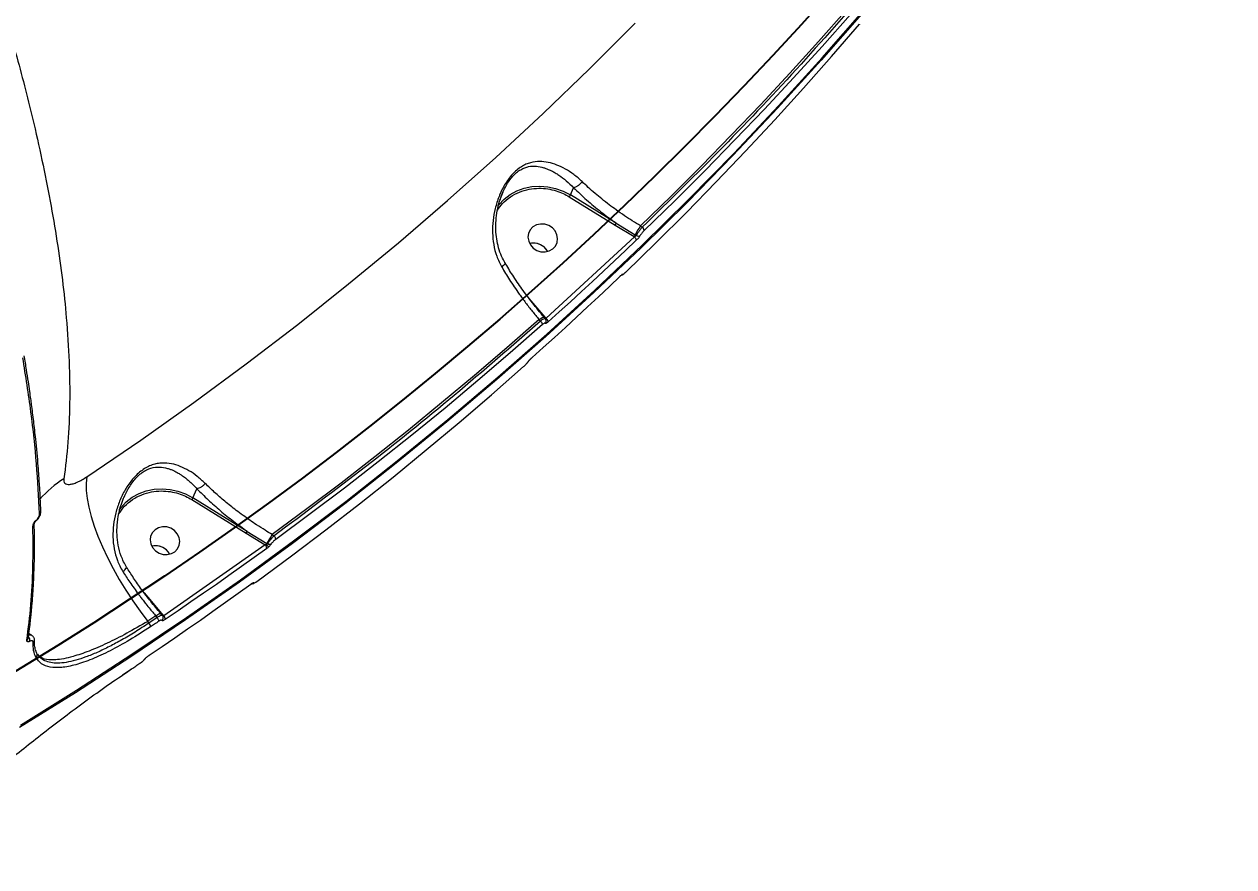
# Model space of a CAD drawing. Header units: millimetres. Extents: x -5609 to 5139, y -3980 to 3221.
# Drawn here: x 3141.1 to 3503.2, y -523.9 to -271.7 of the extents above; entities that cross this region are included whole.
import ezdxf

# ---------------------------------------------------------------- set-up
doc = ezdxf.new("R2010")
doc.units = ezdxf.units.MM
for name, color, linetype in [('DIKOM_ОБЪЕКТ', 7, 'Continuous'), ('DIKOM_РАЗМЕР_ЗОНА', 7, 'Continuous'), ('DIKOM_РАЗМЕР_ОБЪЕКТА', 7, 'Continuous')]:
    doc.layers.add(name, color=color, linetype=linetype)
doc.styles.add('style1', font='arial.ttf', dxfattribs={"width": 0.8})
doc.dimstyles.new('1-50', dxfattribs={"dimtxt": 300, "dimasz": 200, "dimexe": 100, "dimexo": 0, "dimgap": 100, "dimtad": 1, "dimtxsty": 'style1', "dimcen": 200, "dimclrd": 7, "dimclre": 7, "dimclrt": 7, "dimadec": 1, "dimazin": 2, "dimtfac": 1, "dimtmove": 0, "dimatfit": 2, "dimfxl": 0, "dimlwd": 25, "dimlwe": 18, "dimarcsym": 0})

# ---------------------------------------------------------------- blocks, each defined once
blk = doc.blocks.new('A$Cc336a1e3')
at = {"color": 7, "linetype": 'Continuous', "lineweight": 15}
for p, q in [((6211.27, 1001.17), (6211.24, 1001.12)), ((6104.02, 949.49), (6104.6, 951.04)), ((6124.41, 949.53), (6138.12, 941.07)), ((6124.74, 950.1), (6125.7, 952.24)), ((6138.45, 941.63), (6124.74, 950.1)), ((6138.45, 941.63), (6144.11, 938.15)), ((6138.12, 941.07), (6143.79, 937.61)), ((6144.45, 937.93), (6144.11, 938.15)), ((6145.68, 940.81), (6146.26, 940.45)), ((6143.91, 937.54), (6117.5, 913.15)), ((6143.79, 937.61), (6143.91, 937.54)), ((6117.17, 913.53), (6113.02, 918.4)), ((6115.8, 912.31), (6115.37, 912.8)), ((6117.29, 913), (6116.85, 913.51)), ((6117.5, 913.15), (6117.17, 913.53)), ((6011.71, 859.46), (6012.92, 862.16)), ((6011.38, 858.89), (6027.68, 848.83)), ((6028.01, 849.4), (6011.71, 859.46)), ((6027.68, 848.83), (6033.35, 845.38)), ((6028.01, 849.4), (6033.87, 845.78)), ((6035.45, 848.44), (6036.04, 848.08)), ((6033.35, 845.38), (6003, 824.16)), ((6033.68, 845.46), (6033.35, 845.38)), ((6034.07, 845.66), (6033.87, 845.78)), ((6002.43, 824.83), (5998.29, 829.69)), ((5998.56, 821.94), (5998.19, 822.47)), ((6001.05, 823.61), (5998.56, 821.94)), ((6001.05, 823.61), (6000.63, 824.1)), ((6002.63, 824.21), (6002.11, 824.81)), ((6003, 824.16), (6002.43, 824.83)), ((5962.37, 819.08), (5962.29, 819.14)), ((5963.63, 818.14), (5963.53, 818.22)), ((5965.21, 812.58), (5965.31, 812.44)), ((5965.41, 812.42), (5965.36, 812.48)), ((5990.65, 806.44), (5993.25, 808.2))]:
    blk.add_line(p, q, dxfattribs=at)
at = {"color": 8, "linetype": 'Continuous', "lineweight": 15}
for p, q in [((6113.02, 918.4), (6112.02, 919.56)), ((6113.26, 901.39), (6113.17, 901.34)), ((6030.9, 834.42), (6030.83, 834.38)), ((5998.29, 829.69), (5997.19, 830.96))]:
    blk.add_line(p, q, dxfattribs=at)
at = {"color": 7, "linetype": 'Continuous', "lineweight": 15, "flags": 128}
for points in [[(5960.14, 791.4), (5976.92, 801.86), (5993.49, 812.6), (6009.84, 823.63), (6025.96, 834.93), (6041.85, 846.52), (6057.5, 858.37), (6072.92, 870.5), (6088.09, 882.89), (6103.01, 895.54), (6117.68, 908.45), (6132.09, 921.61), (6146.24, 935.03), (6160.12, 948.69), (6173.73, 962.59), (6187.06, 976.73), (6200.12, 991.1), (6212.9, 1005.7)], [(5979.94, 865.72), (5996.09, 876.7), (6012.01, 887.96), (6027.69, 899.51), (6043.13, 911.33), (6058.33, 923.42), (6073.27, 935.78), (6087.97, 948.4), (6102.4, 961.29), (6116.57, 974.43), (6130.47, 987.83), (6144.1, 1001.47)], [(6215.83, 1015.18), (6207.49, 1005.53), (6199.02, 995.98), (6190.43, 986.53), (6181.72, 977.18), (6172.89, 967.93), (6163.94, 958.78), (6154.87, 949.74), (6145.68, 940.81)], [(6216.89, 1013.72), (6208.55, 1004.08), (6200.1, 994.54), (6191.52, 985.1), (6182.81, 975.76), (6173.99, 966.52), (6165.05, 957.38), (6156, 948.35), (6146.82, 939.43)], [(6141.21, 926.88), (6150.38, 935.8), (6159.44, 944.83), (6168.38, 953.97), (6177.2, 963.21), (6185.9, 972.55), (6194.48, 981.99), (6202.94, 991.53), (6211.27, 1001.17)], [(6113.62, 934.17), (6114.7, 933.48), (6115.92, 933.09), (6117.18, 933.03), (6118.39, 933.31), (6119.44, 933.9), (6120.25, 934.76), (6120.75, 935.82), (6120.91, 936.99), (6120.71, 938.17), (6120.17, 939.28), (6119.33, 940.22), (6118.25, 940.91), (6117.03, 941.3), (6115.77, 941.36), (6114.56, 941.08), (6113.51, 940.49), (6112.7, 939.63), (6112.2, 938.57), (6112.04, 937.4), (6112.24, 936.21), (6112.78, 935.11), (6113.62, 934.17)], [(6116.77, 934.51), (6117.61, 933.57), (6117.87, 933.14)], [(6144.47, 936.51), (6141.22, 933.41), (6137.95, 930.33), (6134.67, 927.26), (6131.37, 924.2), (6128.06, 921.15), (6124.73, 918.12), (6121.4, 915.1), (6118.05, 912.1)], [(6113.26, 901.39), (6116.61, 904.4), (6119.94, 907.42), (6123.27, 910.45), (6126.58, 913.49), (6129.87, 916.55), (6133.16, 919.62), (6136.43, 922.71), (6139.68, 925.81)], [(6139.68, 925.81), (6139.63, 925.76), (6139.62, 925.75)], [(6115.37, 912.8), (6105.75, 904.36), (6096.03, 896.03), (6086.19, 887.81), (6076.25, 879.71), (6066.21, 871.72), (6056.06, 863.84), (6045.8, 856.09), (6035.45, 848.44)], [(6116.34, 911.26), (6106.73, 902.83), (6097.02, 894.51), (6087.2, 886.3), (6077.27, 878.21), (6067.23, 870.23), (6057.1, 862.36), (6046.86, 854.61), (6036.52, 846.97)], [(6030.9, 834.42), (6041.24, 842.06), (6051.48, 849.81), (6061.62, 857.68), (6071.65, 865.66), (6081.58, 873.75), (6091.4, 881.96), (6101.12, 890.28), (6110.72, 898.71)], [(6110.72, 898.71), (6110.67, 898.66), (6110.66, 898.65)], [(6111.99, 900.05), (6112.1, 900.16), (6112.15, 900.23)], [(5979.94, 865.72), (5979.75, 863.79), (5979.79, 861.63), (5980.05, 859.24), (5980.54, 856.64), (5981.25, 853.87), (5982.17, 850.95), (5983.3, 847.91), (5984.63, 844.76), (5986.14, 841.55), (5987.82, 838.29), (5989.66, 835.03), (5991.63, 831.79), (5993.72, 828.59), (5995.92, 825.48), (5998.19, 822.47)], [(5966.2, 855.34), (5966.2, 855.39), (5966.2, 855.41)], [(6000.51, 843.59), (6001.58, 842.89), (6002.8, 842.5), (6004.06, 842.44), (6005.27, 842.72), (6006.32, 843.31), (6007.13, 844.17), (6007.64, 845.23), (6007.8, 846.4), (6007.6, 847.59), (6007.05, 848.69), (6006.21, 849.63), (6005.14, 850.32), (6003.92, 850.71), (6002.66, 850.77), (6001.45, 850.5), (6000.4, 849.9), (5999.59, 849.04), (5999.08, 847.98), (5998.92, 846.82), (5999.12, 845.63), (5999.67, 844.52), (6000.51, 843.59)], [(6033.82, 844.27), (6030.07, 841.57), (6026.3, 838.87), (6022.53, 836.2), (6018.74, 833.53), (6014.93, 830.89), (6011.12, 828.26), (6007.29, 825.64), (6003.45, 823.04)], [(6003.66, 843.92), (6004.5, 842.99), (6004.76, 842.56)], [(5998.66, 812.34), (6002.5, 814.94), (6006.33, 817.55), (6010.14, 820.18), (6013.95, 822.83), (6017.74, 825.49), (6021.51, 828.17), (6025.28, 830.86), (6029.03, 833.57)], [(6029.03, 833.57), (6028.98, 833.52), (6028.93, 833.5)], [(6000.63, 824.1), (6000.33, 823.89), (6000.02, 823.69), (5999.72, 823.49), (5999.41, 823.28), (5999.11, 823.08), (5998.8, 822.88), (5998.5, 822.67), (5998.19, 822.47)], [(6001.5, 822.48), (6001.19, 822.28), (6000.88, 822.07), (6000.57, 821.86), (6000.26, 821.65), (5999.94, 821.44), (5999.63, 821.23), (5999.32, 821.03), (5999.01, 820.82)], [(5997.28, 811.13), (5997.41, 811.24), (5997.49, 811.33)], [(5993.39, 808.27), (5993.7, 808.48), (5994.02, 808.68), (5994.33, 808.89), (5994.64, 809.1), (5994.95, 809.31), (5995.26, 809.52), (5995.57, 809.73), (5995.89, 809.93)], [(5995.89, 809.93), (5995.84, 809.88), (5995.78, 809.87)]]:
    blk.add_lwpolyline(points, dxfattribs=at)
at = {"color": 8, "linetype": 'Continuous', "lineweight": 15, "flags": 128}
for points in [[(6212.56, 1004.97), (6199.79, 990.36), (6186.73, 975.99), (6173.4, 961.85), (6159.79, 947.95), (6145.91, 934.29), (6131.76, 920.87), (6117.35, 907.71), (6102.68, 894.8), (6087.76, 882.15), (6072.59, 869.76), (6057.17, 857.63), (6041.52, 845.78), (6025.63, 834.19), (6009.51, 822.89), (5993.16, 811.86), (5976.59, 801.12), (5959.81, 790.66)], [(6103.02, 946.71), (6103.35, 947.14), (6104.89, 948.77), (6106.68, 950.16), (6108.69, 951.27), (6110.86, 952.07), (6113.16, 952.56), (6115.54, 952.72), (6117.93, 952.54), (6120.3, 952.04), (6122.59, 951.22), (6124.74, 950.1)], [(6115.37, 912.8), (6115.69, 913.03), (6115.99, 913.22), (6116.26, 913.37), (6116.48, 913.48), (6116.66, 913.54), (6116.79, 913.54), (6116.85, 913.51)], [(5989.63, 855.75), (5990.23, 856.55), (5991.77, 858.19), (5993.58, 859.58), (5995.59, 860.69), (5997.78, 861.5), (6000.09, 861.98), (6002.48, 862.13), (6004.89, 861.95), (6007.26, 861.43), (6009.55, 860.6), (6011.71, 859.46)], [(5964.84, 852.77), (5964.85, 852.73), (5964.86, 852.7), (5964.86, 852.67), (5964.86, 852.65), (5964.86, 852.63), (5964.85, 852.61), (5964.85, 852.61)], [(6029.57, 833.92), (6029.47, 833.84), (6029.4, 833.8)], [(6000.63, 824.1), (6000.95, 824.33), (6001.25, 824.52), (6001.51, 824.67), (6001.74, 824.78), (6001.92, 824.84), (6002.05, 824.84), (6002.11, 824.81)]]:
    blk.add_lwpolyline(points, dxfattribs=at)
at = {"color": 7, "linetype": 'Continuous', "lineweight": 15}
for centre, radius, start, end in [((6138.37, 941.19), 6.49, 326.5832, 332.0451), ((6172.75, 922.95), 32.42, 146.5774, 152.045), ((6145.03, 938.77), 1.02, 235.7615, 307.7044), ((6145.46, 939.34), 1.36, 3.5055, 54.419), ((6113.64, 930.86), 4.81, 49.3584, 103.4291), ((6113.65, 930.88), 4.79, 28.1852, 103.5942), ((6116.65, 912.04), 1.4, 2.3786, 52.3524), ((6006.7, 862.02), 5.63, 326.2595, 332.9667), ((6023.03, 851.94), 5.59, 326.2357, 332.9905), ((6062.52, 830.58), 32.43, 146.5778, 152.044), ((6000.53, 840.28), 4.81, 49.3605, 103.427), ((6000.54, 840.3), 4.79, 28.1864, 103.593), ((6029.36, 848.14), 5.09, 328.1714, 332.4197), ((6036.95, 848.16), 4.24, 219.5697, 233.2576), ((6001.87, 823.06), 1.59, 359.3596, 44.1866), ((5997.4, 820.83), 1.61, 359.5224, 43.7404), ((5964.16, 812.5), 0.952, 305.6855, 33.8602)]:
    blk.add_arc(centre, radius, start, end, dxfattribs=at)
at = {"color": 8, "linetype": 'Continuous', "lineweight": 15}
for centre, radius, start, end in [((5992.45, 835.19), 35.67, 122.8704, 138.0456), ((5965.42, 855.42), 0.778, 298.3053, 353.625), ((5963.47, 851.4), 0.768, 297.9886, 358.8884), ((5989.78, 839.41), 2.2, 295.5857, 340.9746), ((6001.93, 823.52), 0.933, 305.8116, 358.1177), ((5961.62, 817.55), 0.815, 299.655, 349.9572), ((5961.43, 816.78), 1.52, 348.9894, 45.9298), ((5963.44, 816.94), 0.861, 301.4986, 357.0134)]:
    blk.add_arc(centre, radius, start, end, dxfattribs=at)
at = {"color": 7, "linetype": 'Continuous', "lineweight": 15}
for points, knots in [([(5736.74, 1386.37), (5740.01, 1382.78), (5746.55, 1375.6), (5756.36, 1364.27), (5766.14, 1352.59), (5775.88, 1340.52), (5784.99, 1328.83), (5793.49, 1317.59), (5801.38, 1306.86), (5809.27, 1295.84), (5817.14, 1284.52), (5825, 1272.93), (5832.67, 1261.28), (5840.18, 1249.58), (5847.5, 1237.85), (5854.78, 1225.88), (5861.99, 1213.69), (5869.12, 1201.28), (5875.71, 1189.48), (5881.77, 1178.33), (5887.33, 1167.85), (5892.8, 1157.25), (5898.19, 1146.55), (5903.48, 1135.75), (5908.65, 1124.87), (5914.75, 1111.69), (5921.62, 1096.18), (5929.09, 1078.39), (5936.16, 1060.56), (5941.81, 1045.32), (5946.25, 1032.66), (5949.63, 1022.54), (5952.85, 1012.48), (5955.87, 1002.47), (5958.7, 992.55), (5961.33, 982.71), (5964.01, 971.98), (5966.62, 960.42), (5969.07, 948.15), (5971.1, 936.17), (5972.72, 924.52), (5973.99, 912.44), (5974.78, 900.08), (5974.93, 887.65), (5974.45, 875.89), (5973.55, 868.73), (5973.1, 865.15)], [0, 0, 0, 0, 0.025201, 0.050426, 0.075478, 0.100439, 0.125533, 0.145965, 0.166556, 0.187307, 0.208217, 0.229287, 0.250515, 0.270801, 0.291287, 0.311973, 0.332861, 0.35395, 0.375239, 0.39266, 0.410236, 0.427968, 0.445856, 0.463899, 0.482097, 0.500451, 0.530196, 0.560356, 0.590931, 0.62192, 0.639817, 0.657849, 0.676016, 0.69432, 0.712759, 0.731334, 0.750044, 0.774713, 0.799566, 0.824602, 0.849822, 0.875227, 0.906171, 0.937281, 0.968557, 1, 1, 1, 1]), ([(6216.26, 1014.68), (6208.83, 1006.15), (6193.96, 989.08), (6170.6, 964.32), (6154.37, 948.41), (6146.26, 940.45)], [0, 0, 0, 0, 0.333329, 0.666673, 1, 1, 1, 1]), ([(6128.25, 954.06), (6127.43, 954.79), (6125.79, 956.25), (6123.23, 957.88), (6120.67, 959.11), (6118.09, 959.88), (6115.5, 960.17), (6113.27, 959.91), (6111.44, 959.29), (6110.04, 958.56), (6108.66, 957.55), (6107.33, 956.27), (6106.11, 954.75), (6105.04, 953.11), (6104.12, 951.37), (6103.1, 949.03), (6102.16, 946.03), (6101.52, 942.4), (6101.35, 938.78), (6101.7, 935.19), (6102.56, 931.7), (6103.64, 929.56), (6104.18, 928.49)], [0, 0, 0, 0, 0.060874, 0.122262, 0.183726, 0.245805, 0.307728, 0.370775, 0.403958, 0.43489, 0.467531, 0.500176, 0.531667, 0.565144, 0.597097, 0.628918, 0.691934, 0.754149, 0.816305, 0.877595, 0.938997, 1, 1, 1, 1]), ([(6128.25, 954.06), (6128.09, 953.87), (6127.83, 953.53), (6127.41, 953.14), (6127.15, 952.93), (6127.03, 952.84), (6127, 952.81), (6126.99, 952.81), (6126.75, 952.63), (6126.27, 952.35), (6125.89, 952.27), (6125.7, 952.24)], [0, 0, 0, 0, 0.206187, 0.36454, 0.463855, 0.490146, 0.497363, 0.49951, 0.500649, 0.759675, 1, 1, 1, 1]), ([(6145.68, 940.81), (6144.88, 941.3), (6143.27, 942.28), (6140.84, 943.88), (6138.54, 945.49), (6136.27, 947.17), (6134.16, 948.82), (6132.05, 950.57), (6130.09, 952.3), (6128.85, 953.48), (6128.25, 954.06)], [0, 0, 0, 0, 0.125633, 0.250413, 0.385749, 0.499691, 0.630687, 0.750898, 0.87894, 1, 1, 1, 1]), ([(6105.31, 929.48), (6104.9, 930.23), (6104.06, 931.75), (6102.9, 935.11), (6102.2, 939.68), (6102.59, 944.39), (6103.32, 947.68), (6103.85, 949.05), (6104.02, 949.49)], [0, 0, 0, 0, 0.123484, 0.251523, 0.515389, 0.792635, 0.93432, 1, 1, 1, 1]), ([(6103.98, 949.51), (6103.99, 949.55), (6104.17, 950.08), (6104.4, 950.59), (6104.61, 951.06)], [0, 0, 0, 0, 0.085752, 1, 1, 1, 1]), ([(6124.74, 950.1), (6124.73, 950.07), (6124.7, 950.01), (6124.61, 949.86), (6124.51, 949.69), (6124.44, 949.58), (6124.41, 949.53)], [0, 0, 0, 0, 0.250043, 0.500015, 0.74997, 1, 1, 1, 1]), ([(6125.7, 952.24), (6125.7, 952.24), (6125.7, 952.24), (6125.7, 952.24), (6125.7, 952.24)], [0, 0, 0, 0, 0.473212, 1, 1, 1, 1]), ([(6125.7, 952.24), (6126.97, 951.02), (6129.53, 948.57), (6133.83, 945), (6136.91, 942.75), (6138.45, 941.63)], [0, 0, 0, 0, 0.332578, 0.66705, 1, 1, 1, 1]), ([(6138.12, 941.07), (6138.15, 941.12), (6138.2, 941.2), (6138.27, 941.31), (6138.32, 941.39), (6138.37, 941.47), (6138.42, 941.56), (6138.44, 941.61), (6138.45, 941.63)], [0, 0, 0, 0, 0.239423, 0.368306, 0.499935, 0.631609, 0.76067, 1, 1, 1, 1]), ([(6144.45, 937.93), (6144.44, 937.92), (6144.43, 937.89), (6144.37, 937.82), (6144.25, 937.73), (6144.08, 937.62), (6143.97, 937.57), (6143.91, 937.54)], [0, 0, 0, 0, 0.112133, 0.228367, 0.47658, 0.732703, 1, 1, 1, 1]), ([(6146.26, 940.45), (6146.08, 940.24), (6145.71, 939.81), (6145.18, 939.09), (6144.72, 938.42), (6144.54, 938.09), (6144.45, 937.93)], [0, 0, 0, 0, 0.248565, 0.497962, 0.754232, 1, 1, 1, 1]), ([(6145.65, 937.97), (6145.59, 937.87), (6145.48, 937.67), (6145.19, 937.28), (6144.83, 936.87), (6144.59, 936.63), (6144.47, 936.51)], [0, 0, 0, 0, 0.250068, 0.500117, 0.750021, 1, 1, 1, 1]), ([(6146.82, 939.43), (6146.7, 939.3), (6146.46, 939.06), (6146.11, 938.65), (6145.82, 938.26), (6145.71, 938.07), (6145.65, 937.97)], [0, 0, 0, 0, 0.250077, 0.499928, 0.74988, 1, 1, 1, 1]), ([(6144.47, 936.51), (6144.48, 936.57), (6144.49, 936.69), (6144.38, 936.97), (6144.17, 937.27), (6143.99, 937.45), (6143.91, 937.54)], [0, 0, 0, 0, 0.240478, 0.499942, 0.759423, 1, 1, 1, 1]), ([(6104.18, 928.49), (6104.94, 927.23), (6106.57, 924.52), (6109.01, 920.95), (6111.32, 917.81), (6113.31, 915.25), (6114.68, 913.62), (6115.37, 912.8)], [0, 0, 0, 0, 0.233013, 0.500588, 0.666505, 0.83305, 1, 1, 1, 1]), ([(6116.85, 913.51), (6115.67, 914.92), (6113.38, 917.65), (6110.24, 921.89), (6107.47, 925.94), (6105.86, 928.59), (6105.08, 929.87)], [0, 0, 0, 0, 0.273694, 0.530515, 0.77382, 1, 1, 1, 1]), ([(6139.6, 925.99), (6139.6, 925.99), (6139.77, 925.96), (6140.08, 926.05), (6140.58, 926.31), (6140.95, 926.64), (6141.15, 926.82)], [0, 0, 0, 0, 0.000656, 0.277023, 0.612811, 1, 1, 1, 1]), ([(6139.62, 925.77), (6139.65, 925.81), (6139.67, 925.84), (6139.63, 925.87), (6139.63, 925.87)], [0, 0, 0, 0, 0.991921, 1, 1, 1, 1]), ([(6139.68, 925.81), (6139.8, 925.92), (6140.03, 926.13), (6140.29, 926.34), (6140.45, 926.43), (6140.45, 926.37), (6140.45, 926.34)], [0, 0, 0, 0, 0.249925, 0.499873, 0.749785, 1, 1, 1, 1]), ([(6140.45, 926.34), (6140.45, 926.31), (6140.44, 926.25), (6140.6, 926.35), (6140.86, 926.55), (6141.09, 926.77), (6141.21, 926.88)], [0, 0, 0, 0, 0.250266, 0.500262, 0.750175, 1, 1, 1, 1]), ([(6117.48, 912.28), (6117.48, 912.35), (6117.49, 912.51), (6117.43, 912.73), (6117.34, 912.93), (6117.25, 913.04), (6117.21, 913.09)], [0, 0, 0, 0, 0.251171, 0.504057, 0.754683, 1, 1, 1, 1]), ([(6117.5, 913.15), (6117.47, 913.1), (6117.4, 913.02), (6117.35, 912.98), (6117.33, 912.96)], [0, 0, 0, 0, 0.534821, 1, 1, 1, 1]), ([(6115.8, 912.31), (6107.24, 904.85), (6090.11, 889.94), (6063.51, 868.51), (6045.2, 854.89), (6036.04, 848.08)], [0, 0, 0, 0, 0.333329, 0.666673, 1, 1, 1, 1]), ([(6116.34, 911.26), (6116.35, 911.31), (6116.36, 911.43), (6116.25, 911.72), (6116.06, 912.03), (6115.88, 912.21), (6115.8, 912.31)], [0, 0, 0, 0, 0.240672, 0.500043, 0.759342, 1, 1, 1, 1]), ([(6117.19, 911.67), (6117.19, 911.71), (6117.17, 911.79), (6116.98, 911.73), (6116.7, 911.56), (6116.46, 911.36), (6116.34, 911.26)], [0, 0, 0, 0, 0.250273, 0.500285, 0.750187, 1, 1, 1, 1]), ([(6118.05, 912.1), (6117.93, 911.99), (6117.69, 911.79), (6117.41, 911.62), (6117.22, 911.56), (6117.2, 911.64), (6117.19, 911.67)], [0, 0, 0, 0, 0.249818, 0.499674, 0.749704, 1, 1, 1, 1]), ([(5966.2, 855.34), (5966.15, 856.66), (5966.06, 859.03), (5965.88, 862.23), (5965.72, 864.75), (5965.57, 866.86), (5965.27, 870.86), (5964.79, 876), (5964.09, 882.22), (5963.58, 886.24), (5963.18, 889.23), (5962.86, 891.49), (5962.44, 894.39), (5961.89, 897.94), (5961.46, 900.55), (5961.22, 901.96)], [0, 0, 0, 0, 0.091769, 0.164621, 0.218607, 0.26189, 0.306063, 0.484384, 0.598068, 0.70294, 0.737208, 0.783877, 0.843211, 0.915238, 1, 1, 1, 1]), ([(5965.79, 854.74), (5965.55, 859.64), (5965.06, 869.39), (5963.39, 884.97), (5961.67, 895.91), (5960.81, 901.36)], [0, 0, 0, 0, 0.336005, 0.669338, 1, 1, 1, 1]), ([(6110.72, 898.71), (6110.85, 898.82), (6111.1, 899.05), (6111.34, 899.3), (6111.46, 899.43)], [0, 0, 0, 0, 0.500153, 1, 1, 1, 1]), ([(6111.51, 899.48), (6111.52, 899.48), (6111.66, 899.63), (6111.91, 899.91), (6112.06, 900.12), (6112.14, 900.23)], [0, 0, 0, 0, 0.00395, 0.500255, 1, 1, 1, 1]), ([(6111.99, 900.05), (6112.06, 900.13), (6112.19, 900.31), (6112.51, 900.67), (6112.88, 901.05), (6113.13, 901.28), (6113.26, 901.39)], [0, 0, 0, 0, 0.250155, 0.500126, 0.750062, 1, 1, 1, 1]), ([(6112.14, 900.23), (6112.19, 900.29), (6112.3, 900.43), (6112.56, 900.72), (6112.87, 901.04), (6113.09, 901.23), (6113.19, 901.33)], [0, 0, 0, 0, 0.246872, 0.495951, 0.746966, 1, 1, 1, 1]), ([(6015.42, 863.74), (6014.63, 864.47), (6013.05, 865.95), (6010.54, 867.62), (6007.97, 868.89), (6005.32, 869.7), (6003, 869.91), (6001.06, 869.7), (5999.53, 869.31), (5998.01, 868.65), (5996.48, 867.7), (5995.02, 866.48), (5993.69, 865.07), (5992.49, 863.51), (5991.45, 861.88), (5990.54, 860.17), (5989.53, 857.89), (5988.56, 854.96), (5987.88, 851.37), (5987.69, 847.74), (5988.06, 844.14), (5988.98, 840.62), (5990.14, 838.49), (5990.73, 837.43)], [0, 0, 0, 0, 0.061202, 0.122472, 0.184585, 0.246637, 0.309658, 0.34298, 0.37394, 0.406886, 0.438677, 0.470376, 0.503586, 0.534388, 0.567526, 0.599216, 0.630551, 0.692952, 0.754981, 0.816462, 0.877869, 0.938706, 1, 1, 1, 1]), ([(5973.1, 865.15), (5973.08, 864.87), (5973.05, 864.32), (5973.37, 863.77), (5973.94, 863.46), (5974.78, 863.41), (5975.84, 863.62), (5977.08, 864.09), (5978.47, 864.78), (5979.45, 865.41), (5979.94, 865.72)], [0, 0, 0, 0, 0.121351, 0.243051, 0.36568, 0.489587, 0.615635, 0.742458, 0.871103, 1, 1, 1, 1]), ([(6015.42, 863.74), (6015.23, 863.53), (6014.86, 863.11), (6014.17, 862.59), (6013.48, 862.23), (6013.1, 862.18), (6012.92, 862.16)], [0, 0, 0, 0, 0.242497, 0.499974, 0.757527, 1, 1, 1, 1]), ([(6012.92, 862.16), (6014.02, 861.05), (6016.21, 858.84), (6019.92, 855.57), (6023.84, 852.4), (6026.62, 850.4), (6028.01, 849.4)], [0, 0, 0, 0, 0.250612, 0.500825, 0.75146, 1, 1, 1, 1]), ([(6035.45, 848.44), (6034.75, 848.86), (6033.19, 849.8), (6030.96, 851.23), (6028.75, 852.73), (6026.71, 854.17), (6024.18, 856.05), (6021.3, 858.35), (6018.18, 861.05), (6016.33, 862.84), (6015.42, 863.74)], [0, 0, 0, 0, 0.093228, 0.209539, 0.302911, 0.400495, 0.498925, 0.670938, 0.836392, 1, 1, 1, 1]), ([(5991.86, 838.69), (5991.27, 839.77), (5990.14, 841.86), (5989.29, 845.18), (5988.94, 848.31), (5989, 851.48), (5989.45, 854.55), (5990.21, 857.42), (5990.91, 859.12), (5991.22, 859.88)], [0, 0, 0, 0, 0.165572, 0.319643, 0.463888, 0.596011, 0.753397, 0.88859, 1, 1, 1, 1]), ([(5964.84, 852.77), (5964.93, 852.85), (5965.11, 853), (5965.39, 853.36), (5965.63, 853.8), (5965.78, 854.3), (5965.79, 854.59), (5965.79, 854.74)], [0, 0, 0, 0, 0.125618, 0.25115, 0.501322, 0.751015, 1, 1, 1, 1]), ([(5964.85, 852.61), (5964.97, 852.72), (5965.22, 852.92), (5965.61, 853.4), (5965.95, 854.02), (5966.16, 854.7), (5966.18, 855.11), (5966.19, 855.3)], [0, 0, 0, 0, 0.140564, 0.2762, 0.534475, 0.787326, 1, 1, 1, 1]), ([(5962.42, 817.4), (5962.56, 818.35), (5962.8, 820.04), (5963.07, 822.34), (5963.27, 824.16), (5963.42, 825.68), (5963.68, 828.56), (5963.95, 832.3), (5964.16, 836.82), (5964.24, 839.76), (5964.28, 841.95), (5964.3, 843.61), (5964.31, 845.74), (5964.29, 848.36), (5964.25, 850.28), (5964.23, 851.32)], [0, 0, 0, 0, 0.09175, 0.164598, 0.218578, 0.261869, 0.306046, 0.484391, 0.598089, 0.702977, 0.737245, 0.783911, 0.843243, 0.915264, 1, 1, 1, 1]), ([(5963.83, 850.72), (5963.83, 850.87), (5963.85, 851.17), (5964.01, 851.69), (5964.26, 852.16), (5964.56, 852.54), (5964.74, 852.69), (5964.84, 852.77)], [0, 0, 0, 0, 0.249043, 0.49871, 0.748889, 0.874393, 1, 1, 1, 1]), ([(5964.23, 851.39), (5964.24, 851.49), (5964.25, 851.68), (5964.38, 852.03), (5964.55, 852.31), (5964.71, 852.49), (5964.79, 852.57), (5964.83, 852.6), (5964.85, 852.61)], [0, 0, 0, 0, 0.328249, 0.614644, 0.842586, 0.930071, 0.966837, 1, 1, 1, 1]), ([(5962.02, 816.84), (5962.46, 820.33), (5963.34, 827.3), (5963.94, 838.62), (5963.87, 846.69), (5963.83, 850.72)], [0, 0, 0, 0, 0.33471, 0.668042, 1, 1, 1, 1]), ([(6036.04, 848.08), (6035.85, 847.88), (6035.45, 847.48), (6034.86, 846.81), (6034.36, 846.15), (6034.16, 845.83), (6034.07, 845.66)], [0, 0, 0, 0, 0.246379, 0.49475, 0.74615, 1, 1, 1, 1]), ([(6036.52, 846.97), (6036.53, 847.03), (6036.55, 847.15), (6036.45, 847.45), (6036.28, 847.78), (6036.12, 847.98), (6036.04, 848.08)], [0, 0, 0, 0, 0.240598, 0.499894, 0.759362, 1, 1, 1, 1]), ([(6033.82, 844.27), (6033.83, 844.33), (6033.85, 844.45), (6033.75, 844.75), (6033.58, 845.08), (6033.42, 845.28), (6033.35, 845.38)], [0, 0, 0, 0, 0.240475, 0.500006, 0.759452, 1, 1, 1, 1]), ([(6034.07, 845.66), (6034.05, 845.64), (6034.02, 845.61), (6033.93, 845.55), (6033.82, 845.5), (6033.73, 845.47), (6033.68, 845.46)], [0, 0, 0, 0, 0.222517, 0.465317, 0.712267, 1, 1, 1, 1]), ([(6034.42, 844.76), (6034.32, 844.67), (6034.12, 844.5), (6033.92, 844.35), (6033.82, 844.27)], [0, 0, 0, 0, 0.497614, 1, 1, 1, 1]), ([(6035.17, 845.62), (6035.09, 845.58), (6034.94, 845.5), (6034.64, 845.47), (6034.34, 845.52), (6034.15, 845.62), (6034.07, 845.66)], [0, 0, 0, 0, 0.243976, 0.499979, 0.755881, 1, 1, 1, 1]), ([(6035.17, 845.62), (6035.14, 845.56), (6035.06, 845.44), (6034.88, 845.23), (6034.67, 844.99), (6034.5, 844.84), (6034.42, 844.76)], [0, 0, 0, 0, 0.249724, 0.500254, 0.75055, 1, 1, 1, 1]), ([(6036.52, 846.97), (6036.38, 846.87), (6036.1, 846.66), (6035.7, 846.28), (6035.36, 845.91), (6035.23, 845.72), (6035.17, 845.62)], [0, 0, 0, 0, 0.250248, 0.500068, 0.75001, 1, 1, 1, 1]), ([(5990.73, 837.43), (5991.42, 836.36), (5992.9, 834.06), (5994.73, 831.5), (5996.09, 829.7), (5996.83, 828.72), (5997.78, 827.52), (5998.83, 826.22), (5999.77, 825.1), (6000.33, 824.45), (6000.55, 824.19), (6000.61, 824.12), (6000.62, 824.1), (6000.63, 824.1), (6000.63, 824.1), (6000.63, 824.1)], [0, 0, 0, 0, 0.231462, 0.498618, 0.562964, 0.63634, 0.718736, 0.838442, 0.93642, 0.983785, 0.995789, 0.998867, 0.999679, 0.999968, 1, 1, 1, 1]), ([(6002.11, 824.81), (6001.09, 826.02), (5999.13, 828.35), (5996.42, 831.93), (5994, 835.36), (5992.55, 837.6), (5991.86, 838.69)], [0, 0, 0, 0, 0.275232, 0.532339, 0.773148, 1, 1, 1, 1]), ([(6028.96, 833.51), (6029.04, 833.57), (6029.21, 833.68), (6029.34, 833.76), (6029.41, 833.8)], [0, 0, 0, 0, 0.501193, 1, 1, 1, 1]), ([(6029.03, 833.57), (6029.13, 833.64), (6029.32, 833.78), (6029.49, 833.87), (6029.57, 833.92)], [0, 0, 0, 0, 0.502325, 1, 1, 1, 1]), ([(6029.24, 833.72), (6029.39, 833.72), (6029.71, 833.73), (6030.22, 833.96), (6030.62, 834.22), (6030.84, 834.36)], [0, 0, 0, 0, 0.273753, 0.612888, 1, 1, 1, 1]), ([(6029.57, 833.92), (6029.63, 833.96), (6029.76, 834.03), (6029.89, 834.07), (6029.97, 834.07), (6029.97, 834.02), (6029.97, 834)], [0, 0, 0, 0, 0.249486, 0.499783, 0.750316, 1, 1, 1, 1]), ([(6029.97, 834), (6029.97, 833.96), (6029.98, 833.9), (6030.19, 833.97), (6030.5, 834.14), (6030.77, 834.33), (6030.9, 834.42)], [0, 0, 0, 0, 0.250118, 0.500107, 0.749978, 1, 1, 1, 1]), ([(6001.5, 822.48), (6001.51, 822.54), (6001.53, 822.67), (6001.44, 822.96), (6001.28, 823.3), (6001.13, 823.51), (6001.05, 823.61)], [0, 0, 0, 0, 0.240635, 0.499971, 0.759357, 1, 1, 1, 1]), ([(6002.48, 822.76), (6002.47, 822.8), (6002.44, 822.89), (6002.22, 822.87), (6001.91, 822.74), (6001.64, 822.57), (6001.5, 822.48)], [0, 0, 0, 0, 0.250294, 0.50032, 0.750197, 1, 1, 1, 1]), ([(6003.45, 823.04), (6003.32, 822.95), (6003.05, 822.78), (6002.73, 822.65), (6002.52, 822.63), (6002.49, 822.72), (6002.48, 822.76)], [0, 0, 0, 0, 0.249855, 0.499749, 0.749741, 1, 1, 1, 1]), ([(6002.87, 823.49), (6002.86, 823.56), (6002.86, 823.71), (6002.78, 823.99), (6002.66, 824.16), (6002.58, 824.26)], [0, 0, 0, 0, 0.25537, 0.509538, 1, 1, 1, 1]), ([(6003, 824.16), (6002.96, 824.14), (6002.9, 824.11), (6002.81, 824.08), (6002.74, 824.07), (6002.69, 824.07), (6002.65, 824.08), (6002.64, 824.11), (6002.63, 824.12)], [0, 0, 0, 0, 0.208476, 0.344126, 0.499813, 0.655494, 0.790989, 1, 1, 1, 1]), ([(5963.65, 818.17), (5963.41, 818.31), (5963.03, 818.53), (5962.73, 818.78), (5962.62, 818.87)], [0, 0, 0, 0, 0.651999, 1, 1, 1, 1]), ([(5999.01, 820.82), (5996.93, 819.48), (5992.78, 816.8), (5986.89, 813.57), (5981.43, 811.05), (5976.54, 809.35), (5972.32, 808.52), (5968.89, 808.62), (5966.23, 809.6), (5965.22, 811.02), (5964.71, 811.73)], [0, 0, 0, 0, 0.124867, 0.249532, 0.374625, 0.499171, 0.624461, 0.74898, 0.874561, 1, 1, 1, 1]), ([(5962.92, 816.49), (5962.84, 816.45), (5962.68, 816.38), (5962.41, 816.32), (5962.17, 816.37), (5962.01, 816.54), (5962.02, 816.74), (5962.02, 816.84)], [0, 0, 0, 0, 0.12498, 0.250595, 0.500205, 0.750037, 1, 1, 1, 1]), ([(5963.89, 816.21), (5963.88, 816.29), (5963.86, 816.47), (5963.69, 816.63), (5963.44, 816.66), (5963.17, 816.6), (5963, 816.52), (5962.92, 816.49)], [0, 0, 0, 0, 0.249429, 0.499448, 0.749373, 0.875018, 1, 1, 1, 1]), ([(5964.3, 816.9), (5964.29, 817.02), (5964.29, 817.27), (5964.16, 817.62), (5963.95, 817.94), (5963.74, 818.09), (5963.63, 818.17)], [0, 0, 0, 0, 0.237999, 0.48494, 0.740271, 1, 1, 1, 1]), ([(5964.71, 811.73), (5964.45, 812.36), (5963.91, 813.62), (5963.9, 815.34), (5963.89, 816.21)], [0, 0, 0, 0, 0.499971, 1, 1, 1, 1]), ([(5965.05, 812.84), (5964.86, 813.28), (5964.5, 814.09), (5964.29, 815.48), (5964.29, 816.45), (5964.3, 816.9)], [0, 0, 0, 0, 0.388583, 0.72131, 1, 1, 1, 1]), ([(5965.47, 812.23), (5965.41, 812.3), (5965.29, 812.45), (5965.16, 812.59), (5965.1, 812.67)], [0, 0, 0, 0, 0.498563, 1, 1, 1, 1]), ([(5996.41, 810.31), (5996.54, 810.41), (5996.83, 810.65), (5997.23, 811.02), (5997.4, 811.23), (5997.49, 811.33)], [0, 0, 0, 0, 0.280452, 0.638058, 1, 1, 1, 1]), ([(5997.28, 811.13), (5997.34, 811.22), (5997.48, 811.38), (5997.83, 811.7), (5998.24, 812.04), (5998.52, 812.24), (5998.66, 812.34)], [0, 0, 0, 0, 0.250169, 0.500253, 0.750093, 1, 1, 1, 1]), ([(5997.49, 811.33), (5997.54, 811.39), (5997.64, 811.51), (5997.91, 811.76), (5998.25, 812.03), (5998.48, 812.19), (5998.59, 812.27)], [0, 0, 0, 0, 0.244127, 0.492163, 0.744133, 1, 1, 1, 1]), ([(5947.41, 773.06), (5948.74, 774.2), (5951.39, 776.47), (5956.3, 780.55), (5961.75, 784.97), (5967.71, 789.67), (5973.99, 794.48), (5980.47, 799.28), (5987.02, 803.96), (5991.27, 806.83), (5993.39, 808.27)], [0, 0, 0, 0, 0.125029, 0.249837, 0.375002, 0.499595, 0.624844, 0.749304, 0.874745, 1, 1, 1, 1]), ([(5995.82, 809.87), (5995.98, 809.99), (5996.18, 810.12), (5996.37, 810.28), (5996.41, 810.31)], [0, 0, 0, 0, 0.82744, 1, 1, 1, 1]), ([(5995.89, 809.93), (5996.03, 810.03), (5996.31, 810.23), (5996.72, 810.56), (5997.07, 810.89), (5997.21, 811.05), (5997.28, 811.13)], [0, 0, 0, 0, 0.249862, 0.499765, 0.749806, 1, 1, 1, 1])]:
    blk.add_open_spline(points, degree=3, knots=knots, dxfattribs=at)
at = {"color": 8, "linetype": 'Continuous', "lineweight": 15}
for points, knots in [([(6104.61, 951.06), (6104.64, 951.13), (6104.89, 951.73), (6105.47, 952.83), (6106.39, 954.33), (6107.46, 955.68), (6108.63, 956.83), (6109.85, 957.68), (6111.06, 958.26), (6112.65, 958.7), (6114.56, 958.75), (6116.17, 958.41), (6117.2, 958.07), (6117.64, 957.91), (6118.13, 957.72), (6118.59, 957.52), (6119.1, 957.27), (6119.6, 957.01), (6120.17, 956.69), (6120.71, 956.36), (6121.84, 955.63), (6123.51, 954.4), (6124.97, 952.95), (6125.7, 952.24)], [0, 0, 0, 0, 0.00649, 0.058648, 0.110566, 0.161678, 0.212427, 0.263427, 0.314479, 0.366313, 0.471025, 0.576085, 0.595292, 0.617248, 0.638506, 0.664211, 0.682698, 0.71167, 0.735853, 0.763433, 0.788865, 0.894995, 1, 1, 1, 1]), ([(6102.88, 945.48), (6103.35, 946.17), (6104.4, 947.71), (6106.68, 949.56), (6109.4, 951.02), (6112.31, 951.86), (6115.2, 952.15), (6117.92, 951.95), (6120.37, 951.39), (6122.54, 950.58), (6123.81, 949.87), (6124.41, 949.53)], [0, 0, 0, 0, 0.108288, 0.241863, 0.372575, 0.497898, 0.61593, 0.72545, 0.825925, 0.917323, 1, 1, 1, 1]), ([(6105.14, 929.76), (6105.13, 929.68), (6105.11, 929.6), (6105.11, 929.45), (6105.11, 929.45), (6105.11, 929.45), (6105.1, 929.43), (6105.06, 929.36), (6104.95, 929.2), (6104.68, 928.9), (6104.36, 928.64), (6104.18, 928.49)], [0, 0, 0, 0, 0.339339, 0.339432, 0.340185, 0.342491, 0.351008, 0.384179, 0.514602, 0.725425, 1, 1, 1, 1]), ([(6141.21, 926.88), (6141.18, 926.83), (6141.15, 926.79), (6141.07, 926.8), (6141.06, 926.8)], [0, 0, 0, 0, 0.881848, 1, 1, 1, 1]), ([(6117.19, 913.07), (6117.18, 913.09), (6117.15, 913.15), (6116.89, 913.06), (6116.43, 912.8), (6116.01, 912.48), (6115.8, 912.31)], [0, 0, 0, 0, 0.073029, 0.38295, 0.674391, 1, 1, 1, 1]), ([(6117.17, 913.53), (6117.13, 913.5), (6117.05, 913.43), (6116.99, 913.41), (6116.96, 913.39)], [0, 0, 0, 0, 0.492252, 1, 1, 1, 1]), ([(6117.19, 911.67), (6117.27, 911.76), (6117.43, 911.94), (6117.46, 912.17), (6117.48, 912.28)], [0, 0, 0, 0, 0.503223, 1, 1, 1, 1]), ([(6111.46, 899.43), (6111.58, 899.55), (6111.8, 899.79), (6111.93, 899.96), (6111.99, 900.05)], [0, 0, 0, 0, 0.499853, 1, 1, 1, 1]), ([(5991.11, 859.6), (5991.19, 859.78), (5991.48, 860.5), (5992.11, 861.71), (5993.01, 863.21), (5994.05, 864.63), (5995.22, 865.92), (5996.51, 867.02), (5997.85, 867.84), (5999.65, 868.55), (6001.78, 868.77), (6003.67, 868.42), (6005.04, 867.96), (6005.92, 867.59), (6006.85, 867.12), (6007.76, 866.59), (6008.75, 865.93), (6009.74, 865.19), (6010.83, 864.26), (6011.9, 863.26), (6012.59, 862.52), (6012.92, 862.16)], [0, 0, 0, 0, 0.017872, 0.070129, 0.122009, 0.173116, 0.223896, 0.273891, 0.323853, 0.373987, 0.476666, 0.580784, 0.62174, 0.662745, 0.702495, 0.751775, 0.790831, 0.843251, 0.89544, 0.949755, 1, 1, 1, 1]), ([(5989.49, 854.53), (5990.05, 855.35), (5991.18, 857.02), (5993.57, 858.99), (5996.32, 860.45), (5999.25, 861.29), (6002.15, 861.56), (6004.88, 861.36), (6007.35, 860.78), (6009.51, 859.96), (6010.78, 859.24), (6011.38, 858.89)], [0, 0, 0, 0, 0.125157, 0.256443, 0.384871, 0.507952, 0.623788, 0.731197, 0.829639, 0.919122, 1, 1, 1, 1]), ([(6029.97, 834), (6029.89, 833.94), (6029.72, 833.83), (6029.51, 833.8), (6029.41, 833.79)], [0, 0, 0, 0, 0.487774, 1, 1, 1, 1]), ([(5998.19, 822.47), (5996.08, 821.23), (5991.88, 818.78), (5985.96, 815.81), (5980.54, 813.47), (5976.27, 812.02), (5973.01, 811.23), (5970.57, 810.89), (5968.21, 810.92), (5966.27, 811.38), (5965.6, 812.27), (5965.31, 812.66)], [0, 0, 0, 0, 0.13038, 0.259013, 0.388614, 0.518147, 0.603563, 0.689835, 0.776963, 0.903433, 1, 1, 1, 1]), ([(6002.57, 824.26), (6002.57, 824.26), (6002.55, 824.3), (6002.42, 824.3), (6002.21, 824.26), (6001.92, 824.13), (6001.54, 823.93), (6001.24, 823.73), (6001.05, 823.61)], [0, 0, 0, 0, 0.027843, 0.193842, 0.382511, 0.577349, 0.745387, 1, 1, 1, 1]), ([(6002.43, 824.83), (6002.39, 824.8), (6002.31, 824.73), (6002.24, 824.71), (6002.21, 824.69)], [0, 0, 0, 0, 0.492697, 1, 1, 1, 1]), ([(5998.56, 821.94), (5997.17, 821.03), (5994.41, 819.23), (5990.47, 816.9), (5986.67, 814.86), (5983.06, 813.14), (5979.69, 811.76), (5976.58, 810.76), (5973.76, 810.13), (5971.27, 809.89), (5969.11, 810.05), (5967.34, 810.63), (5966.08, 811.42), (5965.58, 812.16), (5965.41, 812.42)], [0, 0, 0, 0, 0.089021, 0.175486, 0.259402, 0.348442, 0.434912, 0.518831, 0.606941, 0.69343, 0.778325, 0.865403, 0.95207, 1, 1, 1, 1]), ([(5963.53, 818.22), (5963.34, 818.28), (5963.05, 818.37), (5962.67, 818.29), (5962.54, 818.27)], [0, 0, 0, 0, 0.654409, 1, 1, 1, 1]), ([(5998.66, 812.34), (5998.64, 812.3), (5998.6, 812.25), (5998.53, 812.27), (5998.52, 812.28)], [0, 0, 0, 0, 0.819571, 1, 1, 1, 1]), ([(5993.39, 808.27), (5993.37, 808.23), (5993.33, 808.18), (5993.26, 808.21), (5993.24, 808.21)], [0, 0, 0, 0, 0.808962, 1, 1, 1, 1])]:
    blk.add_open_spline(points, degree=3, knots=knots, dxfattribs=at)
blk = doc.blocks.new('*D3')
at = {"layer": 'Defpoints', "color": 0, "transparency": 16777216}
for p in [(3639.92, 380.08), (-2820.17, -123), (3639.92, -3311)]:
    blk.add_point(p, dxfattribs=at)
at = {"layer": 'DIKOM_РАЗМЕР_ОБЪЕКТА', "color": 7, "lineweight": 18, "transparency": 16777216}
for p, q in [((3639.92, 380.08), (3639.92, -3411)), ((-2820.17, -123), (-2820.17, -3411))]:
    blk.add_line(p, q, dxfattribs=at)
at = {"layer": 'DIKOM_РАЗМЕР_ОБЪЕКТА', "color": 7, "lineweight": 25, "transparency": 16777216}
blk.add_line((-2620.17, -3311), (3439.92, -3311), dxfattribs=at)
at = {"layer": 'DIKOM_РАЗМЕР_ОБЪЕКТА', "color": 7, "transparency": 16777216}
for points in [[(-2620.17, -3277.67), (-2620.17, -3344.33), (-2820.17, -3311)], [(3439.92, -3277.67), (3439.92, -3344.33), (3639.92, -3311)]]:
    blk.add_solid(points, dxfattribs=at)
at = {"layer": 'DIKOM_РАЗМЕР_ОБЪЕКТА', "color": 7, "transparency": 16777216, "insert": (300, -3057.83), "char_height": 300, "attachment_point": 5, "style": 'style1'}
blk.add_mtext('6450', dxfattribs=at)
blk = doc.blocks.new('*D4')
at = {"layer": 'Defpoints', "color": 0, "transparency": 16777216}
for p in [(-4320.17, -436.14), (5138.62, -774.64), (5138.62, -3880)]:
    blk.add_point(p, dxfattribs=at)
at = {"layer": 'DIKOM_РАЗМЕР_ЗОНА', "color": 7, "lineweight": 18, "transparency": 16777216}
for p, q in [((-4320.17, -436.14), (-4320.17, -3980)), ((5138.62, -774.64), (5138.62, -3980))]:
    blk.add_line(p, q, dxfattribs=at)
at = {"layer": 'DIKOM_РАЗМЕР_ЗОНА', "color": 7, "lineweight": 25, "transparency": 16777216}
blk.add_line((-4120.17, -3880), (4938.62, -3880), dxfattribs=at)
at = {"layer": 'DIKOM_РАЗМЕР_ЗОНА', "color": 7, "transparency": 16777216}
for points in [[(-4120.17, -3846.67), (-4120.17, -3913.33), (-4320.17, -3880)], [(4938.62, -3846.67), (4938.62, -3913.33), (5138.62, -3880)]]:
    blk.add_solid(points, dxfattribs=at)
at = {"layer": 'DIKOM_РАЗМЕР_ЗОНА', "color": 7, "transparency": 16777216, "insert": (346.78, -3626.83), "char_height": 300, "attachment_point": 5, "style": 'style1'}
blk.add_mtext('9450', dxfattribs=at)

msp = doc.modelspace()

# ---------------------------------------------------------------- linework, layer by layer
at = {"layer": 'DIKOM_РАЗМЕР_ОБЪЕКТА'}
msp.add_circle((2594.5, 436), 1052.678, dxfattribs=at)

# ---------------------------------------------------------------- block references
at = {"layer": 'DIKOM_ОБЪЕКТ'}
msp.add_blockref('A$Cc336a1e3', (-2820.166, -1272.903), dxfattribs=at)

# ---------------------------------------------------------------- dimensions: what is measured, and where the dimension line sits
at = {"layer": 'DIKOM_РАЗМЕР_ЗОНА'}
dim = msp.add_linear_dim(base=(5138.624, -3880), p1=(-4320.166, -436.141), p2=(5138.624, -774.641), text='9450', dimstyle='1-50', dxfattribs=at)
dim.commit()
dim.dimension.update_dxf_attribs({"geometry": '*D4', "text_midpoint": (346.776, -3880), "dimtype": 160})
at = {"layer": 'DIKOM_РАЗМЕР_ОБЪЕКТА'}
dim = msp.add_linear_dim(base=(3639.915, -3311), p1=(-2820.166, -123), p2=(3639.915, 380.085), text='6450', dimstyle='1-50', dxfattribs=at)
dim.commit()
dim.dimension.update_dxf_attribs({"geometry": '*D3', "text_midpoint": (300, -3311), "dimtype": 160})

doc.saveas('drawing.dxf')
